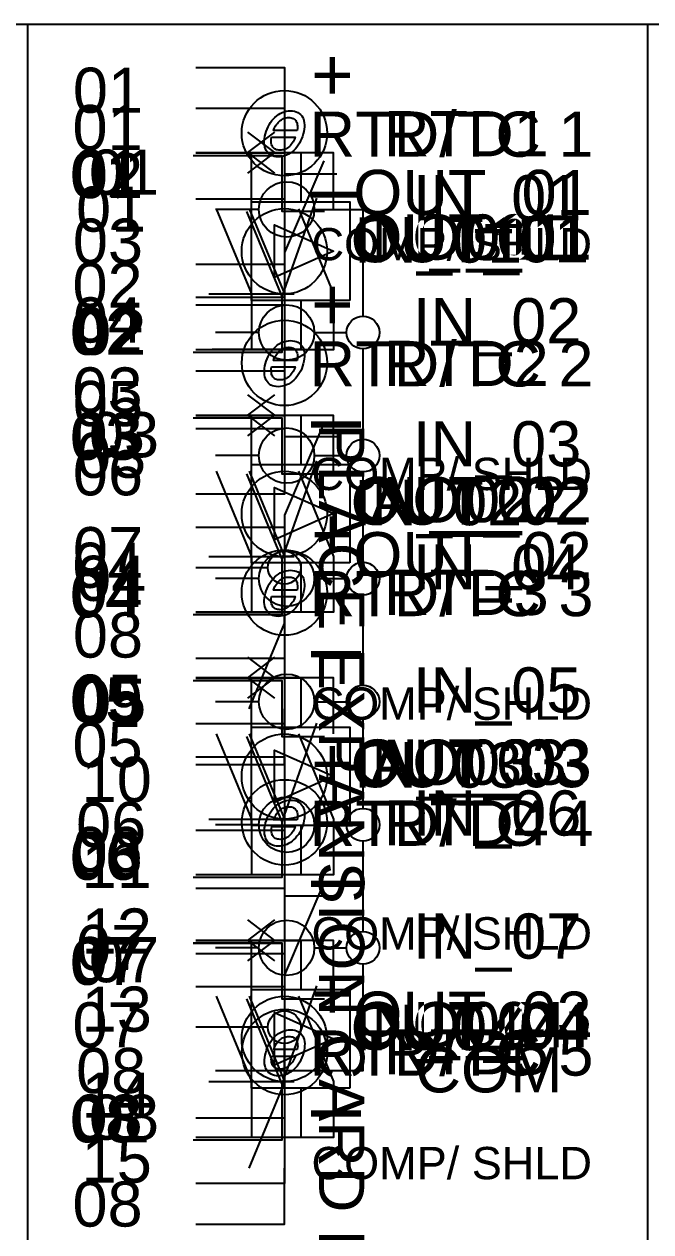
# Model space of a CAD drawing. Extents: x 1 to 23.7, y 0.2 to 17.
# Drawn here: x 18.125 to 19.08, y 13.38 to 15.22 of the extents above; entities that cross this region are included whole.
import ezdxf

# ---------------------------------------------------------------- set-up
doc = ezdxf.new("R2010")
doc.units = 0
doc.header["$MEASUREMENT"] = 0
for name, color, linetype in [('3_01__0-__EMPTY', 7, 'CONTINUOUS'), ('3_02__9X__RTD', 7, 'CONTINUOUS'), ('3_03__91__RTD_TC', 7, 'CONTINUOUS'), ('3_04__1-___4__DI__4__DO__S', 7, 'CONTINUOUS'), ('3_05__B-___4__DI__4__DO__F', 7, 'CONTINUOUS'), ('3_06__C-___4__DI__3__DO', 7, 'CONTINUOUS'), ('3_07__2X___8__DO__STD_FORM', 7, 'CONTINUOUS'), ('3_08__2A___8__DO__STD_FORM', 7, 'CONTINUOUS'), ('3_09__2B___8__DO__STD__6__', 7, 'CONTINUOUS'), ('3_10__2C___8__DO__STD__2__', 7, 'CONTINUOUS'), ('3_11__3-___8__DI', 7, 'CONTINUOUS'), ('3_12__D-___14__DI', 7, 'CONTINUOUS'), ('3_13__5-___8__AI', 7, 'CONTINUOUS'), ('3_14__6-___4__AI__4__AO', 7, 'CONTINUOUS'), ('6_00_____DWG', 7, 'CONTINUOUS')]:
    doc.layers.add(name, color=color, linetype=linetype)
doc.styles.add('ARIAL', font='arial.ttf')

msp = doc.modelspace()

# ---------------------------------------------------------------- linework, layer by layer
at = {"layer": '3_02__9X__RTD'}
for points in [[(18.3861, 15.1534), (18.5211, 15.1535), (18.5211, 15.1185)], [(18.5211, 14.9885), (18.5211, 14.8534), (18.3861, 14.8534)], [(18.3861, 14.9535), (18.5211, 14.9535)], [(18.3862, 14.8034), (18.5212, 14.8035), (18.5212, 14.7685)], [(18.5212, 14.6385), (18.5212, 14.5034), (18.3862, 14.5034)], [(18.3862, 14.6034), (18.5212, 14.6034)], [(18.3861, 14.4534), (18.5211, 14.4535), (18.5211, 14.4185)], [(18.5211, 14.2885), (18.5211, 14.1534), (18.3861, 14.1534)], [(18.3861, 14.2534), (18.5211, 14.2534)], [(18.3863, 14.1034), (18.5213, 14.1035), (18.5213, 14.0685)], [(18.5213, 13.9385), (18.5213, 13.8034), (18.3863, 13.8034)], [(18.3863, 13.9034), (18.5213, 13.9034)], [(18.3864, 13.7534), (18.5214, 13.7535), (18.5214, 13.7185)], [(18.5214, 13.5885), (18.5214, 13.4534), (18.3864, 13.4534)], [(18.3864, 13.5534), (18.5214, 13.5534)]]:
    msp.add_lwpolyline(points, dxfattribs=at)
for points in [[(18.5366, 15.0868, -0.143998), (18.5459, 15.0818, -0.134668), (18.5509, 15.0726, -0.092608), (18.5514, 15.0598, -0.064693), (18.5474, 15.045, -0.06933), (18.5401, 15.0322, -0.080584), (18.5301, 15.023, -0.095051), (18.5182, 15.018, -0.105205), (18.5056, 15.018, -0.144282), (18.4964, 15.023, -0.134327), (18.4914, 15.0322, -0.092374), (18.4908, 15.045, -0.064684), (18.4948, 15.0598, -0.069188), (18.5022, 15.0726, -0.080393), (18.5121, 15.0818, -0.095121), (18.524, 15.0868, -0.105176)], [(18.5404, 15.0574), (18.5045, 15.0574), (18.5056, 15.0605, -0.062591), (18.5104, 15.0684, -0.080511), (18.5165, 15.074, -0.095491), (18.5238, 15.0769, -0.097303), (18.5316, 15.0769, -0.142807), (18.5373, 15.074, -0.135554), (18.5404, 15.0684, -0.08583), (18.541, 15.0605)], [(18.5016, 15.0474), (18.5375, 15.0474), (18.5364, 15.0443, -0.062591), (18.5316, 15.0364, -0.080511), (18.5255, 15.0308, -0.095491), (18.5183, 15.0279, -0.097303), (18.5105, 15.0279, -0.142807), (18.5048, 15.0308, -0.135554), (18.5016, 15.0364, -0.08583), (18.5011, 15.0443)], [(18.5367, 14.7368, -0.143998), (18.5459, 14.7318, -0.134668), (18.551, 14.7225, -0.092608), (18.5515, 14.7098, -0.064693), (18.5475, 14.695, -0.06933), (18.5402, 14.6822, -0.080584), (18.5302, 14.673, -0.095051), (18.5182, 14.6679, -0.105205), (18.5056, 14.6679, -0.144282), (18.4964, 14.673, -0.134327), (18.4914, 14.6822, -0.092374), (18.4909, 14.695, -0.064684), (18.4949, 14.7098, -0.069188), (18.5022, 14.7225, -0.080393), (18.5122, 14.7318, -0.095121), (18.5241, 14.7368, -0.105176)], [(18.5405, 14.7074), (18.5046, 14.7074), (18.5057, 14.7105, -0.062591), (18.5105, 14.7184, -0.080511), (18.5166, 14.724, -0.095491), (18.5238, 14.7269, -0.097303), (18.5316, 14.7269, -0.142807), (18.5373, 14.724, -0.135554), (18.5405, 14.7184, -0.08583), (18.5411, 14.7105)], [(18.5017, 14.6974), (18.5376, 14.6974), (18.5365, 14.6943, -0.062591), (18.5317, 14.6864, -0.080511), (18.5256, 14.6808, -0.095491), (18.5184, 14.6779, -0.097303), (18.5105, 14.6779, -0.142807), (18.5048, 14.6808, -0.135554), (18.5017, 14.6864, -0.08583), (18.5011, 14.6943)], [(18.5366, 14.3868, -0.143998), (18.5459, 14.3818, -0.134668), (18.5509, 14.3725, -0.092608), (18.5514, 14.3598, -0.064693), (18.5474, 14.345, -0.06933), (18.5401, 14.3322, -0.080584), (18.5301, 14.323, -0.095051), (18.5182, 14.3179, -0.105205), (18.5056, 14.3179, -0.144282), (18.4964, 14.323, -0.134327), (18.4914, 14.3322, -0.092374), (18.4908, 14.345, -0.064684), (18.4948, 14.3598, -0.069188), (18.5022, 14.3725, -0.080393), (18.5121, 14.3818, -0.095121), (18.524, 14.3868, -0.105176)], [(18.5404, 14.3574), (18.5045, 14.3574), (18.5056, 14.3605, -0.062591), (18.5104, 14.3684, -0.080511), (18.5165, 14.374, -0.095491), (18.5238, 14.3769, -0.097303), (18.5316, 14.3769, -0.142807), (18.5373, 14.374, -0.135554), (18.5404, 14.3684, -0.08583), (18.541, 14.3605)], [(18.5016, 14.3474), (18.5375, 14.3474), (18.5364, 14.3443, -0.062591), (18.5316, 14.3364, -0.080511), (18.5255, 14.3308, -0.095491), (18.5183, 14.3279, -0.097303), (18.5105, 14.3279, -0.142807), (18.5048, 14.3308, -0.135554), (18.5016, 14.3364, -0.08583), (18.5011, 14.3443)], [(18.5368, 14.0368, -0.143998), (18.5461, 14.0318, -0.134668), (18.5511, 14.0225, -0.092608), (18.5516, 14.0098, -0.064693), (18.5477, 13.995, -0.06933), (18.5403, 13.9822, -0.080584), (18.5303, 13.973, -0.095051), (18.5184, 13.9679, -0.105205), (18.5058, 13.9679, -0.144282), (18.4966, 13.973, -0.134327), (18.4916, 13.9822, -0.092374), (18.491, 13.995, -0.064684), (18.495, 14.0098, -0.069188), (18.5024, 14.0225, -0.080393), (18.5123, 14.0318, -0.095121), (18.5242, 14.0368, -0.105176)], [(18.5406, 14.0074), (18.5047, 14.0074), (18.5058, 14.0105, -0.062591), (18.5106, 14.0184, -0.080511), (18.5167, 14.024, -0.095491), (18.524, 14.0269, -0.097303), (18.5318, 14.0269, -0.142807), (18.5375, 14.024, -0.135554), (18.5406, 14.0184, -0.08583), (18.5412, 14.0105)], [(18.5018, 13.9974), (18.5377, 13.9974), (18.5366, 13.9943, -0.062591), (18.5318, 13.9864, -0.080511), (18.5257, 13.9808, -0.095491), (18.5185, 13.9779, -0.097303), (18.5107, 13.9779, -0.142807), (18.505, 13.9808, -0.135554), (18.5018, 13.9864, -0.08583), (18.5013, 13.9943)], [(18.5369, 13.6868, -0.143998), (18.5461, 13.6818, -0.134668), (18.5512, 13.6725, -0.092608), (18.5517, 13.6598, -0.064693), (18.5477, 13.645, -0.06933), (18.5404, 13.6322, -0.080584), (18.5304, 13.623, -0.095051), (18.5184, 13.6179, -0.105205), (18.5058, 13.6179, -0.144282), (18.4966, 13.623, -0.134327), (18.4916, 13.6322, -0.092374), (18.4911, 13.645, -0.064684), (18.4951, 13.6598, -0.069188), (18.5024, 13.6725, -0.080393), (18.5124, 13.6818, -0.095121), (18.5243, 13.6868, -0.105176)], [(18.5407, 13.6574), (18.5048, 13.6574), (18.5059, 13.6605, -0.062591), (18.5107, 13.6684, -0.080511), (18.5168, 13.674, -0.095491), (18.524, 13.6769, -0.097303), (18.5318, 13.6769, -0.142807), (18.5375, 13.674, -0.135554), (18.5407, 13.6684, -0.08583), (18.5413, 13.6605)], [(18.5019, 13.6474), (18.5378, 13.6474), (18.5367, 13.6443, -0.062591), (18.5319, 13.6364, -0.080511), (18.5258, 13.6308, -0.095491), (18.5186, 13.6279, -0.097303), (18.5107, 13.6279, -0.142807), (18.505, 13.6308, -0.135554), (18.5019, 13.6364, -0.08583), (18.5013, 13.6443)]]:
    msp.add_lwpolyline(points, format="xyb", close=True, dxfattribs=at)
for centre in [(18.5211, 15.0535), (18.5212, 14.7035), (18.5211, 14.3535), (18.5213, 14.0035), (18.5214, 13.6535)]:
    msp.add_circle(centre, 0.065, dxfattribs=at)
at = {"layer": '3_03__91__RTD_TC'}
for points in [[(18.3861, 15.1534), (18.5211, 15.1535), (18.5211, 14.8534), (18.3861, 14.8534)], [(18.3861, 14.9534), (18.5211, 14.9534)], [(18.3861, 14.8034), (18.5211, 14.8034), (18.5211, 14.5034), (18.3861, 14.5034)], [(18.3861, 14.6034), (18.5211, 14.6034)], [(18.3861, 14.4534), (18.5211, 14.4534), (18.5211, 14.1534), (18.3861, 14.1534)], [(18.3861, 14.2534), (18.5211, 14.2534)], [(18.3861, 14.1034), (18.5211, 14.1034), (18.5211, 13.8034), (18.3861, 13.8034)], [(18.3861, 13.9034), (18.5211, 13.9034)], [(18.3861, 13.7534), (18.5211, 13.7534), (18.5211, 13.4534), (18.3861, 13.4534)], [(18.3861, 13.5534), (18.5211, 13.5534)]]:
    msp.add_lwpolyline(points, dxfattribs=at)
at = {"layer": '3_04__1-___4__DI__4__DO__S'}
for points in [[(18.3861, 15.0236), (18.5211, 15.0236), (18.5211, 14.9385)], [(18.4674, 14.9384), (18.5211, 14.8085), (18.5211, 14.7235), (18.3861, 14.7235)], [(18.3861, 14.6236), (18.5211, 14.6236), (18.5211, 14.5385)], [(18.4674, 14.5384), (18.5211, 14.4085), (18.5211, 14.3235), (18.3861, 14.3235)], [(18.3861, 14.2236), (18.5211, 14.2236), (18.5211, 14.1385)], [(18.4674, 14.1385), (18.5211, 14.0085), (18.5211, 13.9235), (18.3861, 13.9235)], [(18.3861, 13.8236), (18.5211, 13.8236), (18.5211, 13.7385)], [(18.4674, 13.7385), (18.5211, 13.6085), (18.5211, 13.5235), (18.3861, 13.5235)]]:
    msp.add_lwpolyline(points, dxfattribs=at)
at = {"layer": '3_05__B-___4__DI__4__DO__F'}
for points in [[(18.5961, 14.9385), (18.5961, 15.0236), (18.3861, 15.0236)], [(18.4711, 14.9385), (18.4711, 15.0236)], [(18.4174, 14.9384), (18.4711, 14.8085), (18.4711, 14.7235), (18.3861, 14.7235)], [(18.5424, 14.9384), (18.5961, 14.8085), (18.5961, 14.7235), (18.4711, 14.7235)], [(18.4061, 14.8085), (18.5361, 14.8085)], [(18.5961, 14.5385), (18.5961, 14.6236), (18.3861, 14.6236)], [(18.4711, 14.5385), (18.4711, 14.6236)], [(18.4174, 14.5385), (18.4711, 14.4085), (18.4711, 14.3235), (18.3861, 14.3235)], [(18.5424, 14.5385), (18.5961, 14.4085), (18.5961, 14.3235), (18.4711, 14.3235)], [(18.4061, 14.4085), (18.5361, 14.4085)], [(18.5961, 14.1385), (18.5961, 14.2236), (18.3861, 14.2236)], [(18.4711, 14.1385), (18.4711, 14.2236)], [(18.4174, 14.1385), (18.4711, 14.0085), (18.4711, 13.9235), (18.3861, 13.9235)], [(18.5424, 14.1385), (18.5961, 14.0085), (18.5961, 13.9235), (18.4711, 13.9235)], [(18.4061, 14.0085), (18.5361, 14.0085)], [(18.5961, 13.7385), (18.5961, 13.8236), (18.3861, 13.8236)], [(18.4711, 13.7385), (18.4711, 13.8236)], [(18.4174, 13.7385), (18.4711, 13.6085), (18.4711, 13.5235), (18.3861, 13.5235)], [(18.5424, 13.7385), (18.5961, 13.6085), (18.5961, 13.5235), (18.4711, 13.5235)], [(18.4061, 13.6086), (18.5361, 13.6086)]]:
    msp.add_lwpolyline(points, dxfattribs=at)
at = {"layer": '3_06__C-___4__DI__3__DO'}
for points in [[(18.3861, 15.0916), (18.5212, 15.0916), (18.5212, 15.0916), (18.5211, 14.9915), (18.6011, 14.9915)], [(18.5811, 15.0115), (18.5211, 14.8715), (18.5211, 14.7915), (18.3861, 14.7915)], [(18.3861, 14.6916), (18.5212, 14.6916), (18.5212, 14.5915), (18.5211, 14.5915), (18.6011, 14.5915)], [(18.5811, 14.6115), (18.5211, 14.4715), (18.5211, 14.4165)], [(18.4962, 14.3915), (18.3861, 14.3915)], [(18.4675, 14.1765), (18.5211, 14.3065), (18.5211, 14.3665)], [(18.3862, 14.0914), (18.5211, 14.0914), (18.5211, 14.1765)], [(18.3861, 13.9915), (18.5212, 13.9915), (18.5212, 13.8914), (18.5211, 13.8915), (18.6011, 13.8915)], [(18.5811, 13.9114), (18.5211, 13.7714), (18.5211, 13.7164)], [(18.4962, 13.6914), (18.3861, 13.6914)], [(18.4675, 13.4764), (18.5211, 13.6064), (18.5211, 13.6664)], [(18.3861, 13.3913), (18.5211, 13.3913), (18.5211, 13.4764)]]:
    msp.add_lwpolyline(points, dxfattribs=at)
for centre in [(18.5211, 14.3915), (18.5211, 13.6914)]:
    msp.add_circle(centre, 0.025, dxfattribs=at)
at = {"layer": '3_07__2X___8__DO__STD_FORM'}
for points in [[(18.3823, 15.0196), (18.5172, 15.0196), (18.5172, 14.9345)], [(18.4635, 14.9344), (18.5172, 14.8045), (18.5172, 14.7195), (18.3823, 14.7195)], [(18.3823, 14.6196), (18.5172, 14.6196), (18.5172, 14.5345)], [(18.4635, 14.5345), (18.5172, 14.4045), (18.5172, 14.3195), (18.3823, 14.3195)], [(18.3823, 14.2196), (18.5172, 14.2196), (18.5172, 14.1345)], [(18.4635, 14.1345), (18.5172, 14.0045), (18.5172, 13.9195), (18.3823, 13.9195)], [(18.3823, 13.8197), (18.5172, 13.8197), (18.5172, 13.7346)], [(18.4635, 13.7345), (18.5172, 13.6045), (18.5172, 13.5195), (18.3823, 13.5195)]]:
    msp.add_lwpolyline(points, dxfattribs=at)
at = {"layer": '3_08__2A___8__DO__STD_FORM'}
for points in [[(18.3823, 15.0196), (18.5173, 15.0196), (18.5173, 15.0196), (18.5173, 14.9345), (18.5822, 14.9345)], [(18.5698, 14.9545), (18.5172, 14.8045), (18.5173, 14.7195), (18.3823, 14.7195)], [(18.3823, 14.6196), (18.5173, 14.6196), (18.5173, 14.6196), (18.5173, 14.5345), (18.5822, 14.5345)], [(18.5698, 14.5545), (18.5172, 14.4045), (18.5173, 14.3195), (18.3823, 14.3195)], [(18.3823, 14.2196), (18.5173, 14.2196), (18.5173, 14.2196), (18.5173, 14.1345), (18.5822, 14.1345)], [(18.5698, 14.1545), (18.5172, 14.0045), (18.5173, 13.9195), (18.3823, 13.9195)], [(18.3823, 13.8197), (18.5173, 13.8197), (18.5173, 13.8197), (18.5173, 13.7345), (18.5822, 13.7345)], [(18.5698, 13.7545), (18.5172, 13.6045), (18.5173, 13.5195), (18.3823, 13.5195)]]:
    msp.add_lwpolyline(points, dxfattribs=at)
at = {"layer": '3_09__2B___8__DO__STD__6__'}
for points in [[(18.3823, 15.0196), (18.5172, 15.0196), (18.5172, 14.9345)], [(18.4635, 14.9344), (18.5172, 14.8045), (18.5172, 14.7195), (18.3823, 14.7195)], [(18.3823, 14.6196), (18.5172, 14.6196), (18.5172, 14.5345)], [(18.4635, 14.5345), (18.5172, 14.4045), (18.5172, 14.3195), (18.3823, 14.3195)], [(18.3823, 14.2196), (18.5172, 14.2196), (18.5172, 14.1345)], [(18.4635, 14.1345), (18.5172, 14.0045), (18.5172, 13.9195), (18.3823, 13.9195)], [(18.3823, 13.8197), (18.5172, 13.8197), (18.5172, 13.7346)], [(18.4635, 13.7345), (18.5172, 13.6045), (18.5172, 13.5195), (18.3823, 13.5195)]]:
    msp.add_lwpolyline(points, dxfattribs=at)
at = {"layer": '3_10__2C___8__DO__STD__2__'}
for points in [[(18.3823, 15.0196), (18.5172, 15.0196), (18.5172, 14.9345)], [(18.4635, 14.9344), (18.5172, 14.8045), (18.5172, 14.7195), (18.3823, 14.7195)], [(18.3823, 14.6196), (18.5172, 14.6196), (18.5172, 14.5345)], [(18.4635, 14.5345), (18.5172, 14.4045), (18.5172, 14.3195), (18.3823, 14.3195)], [(18.3823, 14.2196), (18.5173, 14.2196), (18.5173, 14.2196), (18.5173, 14.1345), (18.5822, 14.1345)], [(18.5698, 14.1545), (18.5172, 14.0045), (18.5173, 13.9195), (18.3823, 13.9195)], [(18.3823, 13.8196), (18.5173, 13.8196), (18.5173, 13.8196), (18.5173, 13.7345), (18.5822, 13.7345)], [(18.5698, 13.7545), (18.5172, 13.6045), (18.5173, 13.5195), (18.3823, 13.5195)]]:
    msp.add_lwpolyline(points, dxfattribs=at)
at = {"layer": '3_11__3-___8__DI'}
for points in [[(18.3861, 15.0235), (18.5211, 15.0235), (18.5211, 14.9385)], [(18.5211, 14.8085), (18.5211, 14.7235), (18.3861, 14.7235)], [(18.3861, 14.6234), (18.5211, 14.6234), (18.5211, 14.5384)], [(18.5211, 14.4084), (18.5211, 14.3234), (18.3861, 14.3234)], [(18.3861, 14.2233), (18.5211, 14.2233), (18.5211, 14.1384)], [(18.5211, 14.0083), (18.5211, 13.9233), (18.3861, 13.9233)], [(18.3861, 13.8235), (18.5211, 13.8235), (18.5211, 13.7385)], [(18.5211, 13.6085), (18.5211, 13.5235), (18.3861, 13.5235)]]:
    msp.add_lwpolyline(points, dxfattribs=at)
for centre in [(18.5211, 14.8735), (18.5211, 14.4734), (18.5211, 14.0733), (18.5211, 13.6735)]:
    msp.add_circle(centre, 0.065, dxfattribs=at)
at = {"layer": '3_12__D-___14__DI'}
for points in [[(18.4823, 14.9373), (18.4159, 14.9373)], [(18.5668, 14.9373), (18.6409, 14.9373), (18.6409, 14.7748)], [(18.4823, 14.7498), (18.4159, 14.7498)], [(18.5668, 14.7498), (18.6159, 14.7498)], [(18.6409, 14.7248), (18.6409, 14.5873)], [(18.4823, 14.5623), (18.4159, 14.5623)], [(18.5668, 14.5623), (18.6159, 14.5623)], [(18.6409, 14.5373), (18.6409, 14.3998)], [(18.4823, 14.3748), (18.4159, 14.3748)], [(18.5668, 14.3748), (18.6159, 14.3748)], [(18.6409, 14.3498), (18.6409, 14.2123)], [(18.4823, 14.1873), (18.4159, 14.1873)], [(18.5668, 14.1873), (18.6159, 14.1873)], [(18.6409, 14.1623), (18.6409, 14.0248)], [(18.4823, 13.9998), (18.4159, 13.9998)], [(18.5668, 13.9998), (18.6159, 13.9998)], [(18.6409, 13.9748), (18.6409, 13.8373)], [(18.4823, 13.8123), (18.4159, 13.8123)], [(18.5668, 13.8123), (18.6159, 13.8123)], [(18.6409, 13.7873), (18.6409, 13.6248), (18.4159, 13.6248)]]:
    msp.add_lwpolyline(points, dxfattribs=at)
for centre, radius in [((18.5245, 14.9373), 0.0422), ((18.5245, 14.7498), 0.0422), ((18.6409, 14.7498), 0.025), ((18.5245, 14.5623), 0.0422), ((18.6409, 14.5623), 0.025), ((18.5245, 14.3748), 0.0422), ((18.6409, 14.3748), 0.025), ((18.5245, 14.1873), 0.0422), ((18.6409, 14.1873), 0.025), ((18.5245, 13.9998), 0.0422), ((18.6409, 13.9998), 0.025), ((18.5245, 13.8123), 0.0422), ((18.6409, 13.8123), 0.025)]:
    msp.add_circle(centre, radius, dxfattribs=at)
at = {"layer": '3_13__5-___8__AI'}
for points in [[(18.4649, 15.0551), (18.5061, 15.0239), (18.4649, 14.9927)], [(18.4111, 15.0239), (18.5461, 15.0239), (18.5461, 14.9488)], [(18.6211, 14.7988), (18.4711, 14.7988), (18.4711, 14.9488), (18.6211, 14.9488), (18.6211, 14.7988)], [(18.5061, 14.8338), (18.5061, 14.9138), (18.5961, 14.8738), (18.5061, 14.8338)], [(18.5461, 14.7988), (18.5461, 14.7237), (18.4111, 14.7237)], [(18.4649, 14.655), (18.5061, 14.6238), (18.4649, 14.5926)], [(18.4111, 14.6238), (18.5461, 14.6238), (18.5461, 14.5488)], [(18.6211, 14.3988), (18.4711, 14.3988), (18.4711, 14.5487), (18.6211, 14.5487), (18.6211, 14.3988)], [(18.5061, 14.4338), (18.5061, 14.5138), (18.5961, 14.4738), (18.5061, 14.4338)], [(18.5461, 14.3987), (18.5461, 14.3236), (18.4111, 14.3236)], [(18.4649, 14.255), (18.5061, 14.2237), (18.4649, 14.1925)], [(18.4111, 14.2238), (18.5461, 14.2238), (18.5461, 14.1487)], [(18.6211, 13.9987), (18.4711, 13.9987), (18.4711, 14.1487), (18.6211, 14.1487), (18.6211, 13.9987)], [(18.5061, 14.0337), (18.5061, 14.1137), (18.5961, 14.0737), (18.5061, 14.0337)], [(18.5461, 13.9987), (18.5461, 13.9236), (18.4111, 13.9236)], [(18.4649, 13.8549), (18.5061, 13.8237), (18.4649, 13.7925)], [(18.4111, 13.8237), (18.5461, 13.8237), (18.5461, 13.7486)], [(18.6211, 13.5986), (18.4711, 13.5986), (18.4711, 13.7486), (18.6211, 13.7486), (18.6211, 13.5986)], [(18.5061, 13.6337), (18.5061, 13.7137), (18.5961, 13.6736), (18.5061, 13.6337)], [(18.5461, 13.5986), (18.5461, 13.5235), (18.4111, 13.5235)]]:
    msp.add_lwpolyline(points, dxfattribs=at)
at = {"layer": '3_14__6-___4__AI__4__AO'}
for points in [[(18.5061, 15.0551), (18.4649, 15.0239), (18.5061, 14.9927)], [(18.4111, 15.0239), (18.5461, 15.0239), (18.5461, 14.9488)], [(18.6211, 14.7988), (18.4711, 14.7988), (18.4711, 14.9488), (18.6211, 14.9488), (18.6211, 14.7988)], [(18.5061, 14.8338), (18.5061, 14.9138), (18.5961, 14.8738), (18.5061, 14.8338)], [(18.5461, 14.7988), (18.5461, 14.7237), (18.4111, 14.7237)], [(18.5061, 14.655), (18.4649, 14.6238), (18.5061, 14.5926)], [(18.4111, 14.6238), (18.5461, 14.6238), (18.5461, 14.5488)], [(18.6211, 14.3988), (18.4711, 14.3988), (18.4711, 14.5487), (18.6211, 14.5487), (18.6211, 14.3988)], [(18.5061, 14.4338), (18.5061, 14.5138), (18.5961, 14.4738), (18.5061, 14.4338)], [(18.5461, 14.3987), (18.5461, 14.3236), (18.4111, 14.3236)], [(18.5061, 14.255), (18.4649, 14.2237), (18.5061, 14.1925)], [(18.4111, 14.2238), (18.5461, 14.2238), (18.5461, 14.1487)], [(18.6211, 13.9987), (18.4711, 13.9987), (18.4711, 14.1487), (18.6211, 14.1487), (18.6211, 13.9987)], [(18.5061, 14.0337), (18.5061, 14.1137), (18.5961, 14.0737), (18.5061, 14.0337)], [(18.5461, 13.9987), (18.5461, 13.9236), (18.4111, 13.9236)], [(18.5061, 13.8549), (18.4649, 13.8237), (18.5061, 13.7925)], [(18.4111, 13.8237), (18.5461, 13.8237), (18.5461, 13.7486)], [(18.6211, 13.5986), (18.4711, 13.5986), (18.4711, 13.7486), (18.6211, 13.7486), (18.6211, 13.5986)], [(18.5061, 13.6337), (18.5061, 13.7137), (18.5961, 13.6736), (18.5061, 13.6337)], [(18.5461, 13.5986), (18.5461, 13.5235), (18.4111, 13.5235)]]:
    msp.add_lwpolyline(points, dxfattribs=at)
at = {"layer": '6_00_____DWG'}
msp.add_lwpolyline([(22.3579, 15.1396), (22.3579, 11.4297, -0.414213), (22.2779, 11.3497), (16.1129, 11.3497, -0.414212), (16.0329, 11.4297), (16.0329, 15.1396, -0.414211), (16.1129, 15.2196), (22.2779, 15.2196, -0.414219)], format="xyb", close=True, dxfattribs=at)
for points in [[(18.1295, 15.2196), (18.1295, 11.3497)], [(19.0746, 15.2196), (19.0746, 11.3497)]]:
    msp.add_lwpolyline(points, dxfattribs=at)

# ---------------------------------------------------------------- texts
at = {"layer": '3_01__0-__EMPTY', "style": 'ARIAL'}
msp.add_text('PLACE EXPANSION CARD LABEL HERE', height=0.068833, rotation=270, dxfattribs=at).set_placement((18.574, 14.6114))
at = {"layer": '3_02__9X__RTD', "style": 'ARIAL'}
for s, height, p in [('+', 0.0787, (18.5621, 15.1037)), ('01', 0.06883, (18.1988, 15.0845)), ('RTD1', 0.06883, (18.6729, 15.0183)), ('02', 0.06883, (18.1988, 14.9546)), ('–', 0.0978, (18.562, 14.9237)), ('03', 0.06883, (18.1988, 14.8546)), ('COMP/ SHLD', 0.04917, (18.5625, 14.8598)), ('+', 0.0787, (18.5621, 14.7537)), ('04', 0.06883, (18.1988, 14.7345)), ('RTD2', 0.06883, (18.6729, 14.6683)), ('05', 0.06883, (18.1988, 14.6072)), ('–', 0.0978, (18.562, 14.5737)), ('06', 0.06883, (18.1988, 14.5017)), ('COMP/ SHLD', 0.04917, (18.5625, 14.5098)), ('+', 0.0787, (18.5621, 14.4037)), ('07', 0.06883, (18.1988, 14.3845)), ('RTD3', 0.06883, (18.6729, 14.3194)), ('08', 0.06883, (18.1988, 14.2545)), ('–', 0.0978, (18.562, 14.2237)), ('09', 0.06883, (18.1988, 14.1546)), ('COMP/ SHLD', 0.04917, (18.5625, 14.1598)), ('+', 0.0787, (18.5621, 14.0537)), ('10', 0.06883, (18.2122, 14.0345)), ('RTD4', 0.06883, (18.6729, 13.9683)), ('11', 0.06883, (18.2122, 13.9034)), ('–', 0.0978, (18.562, 13.8737)), ('12', 0.06883, (18.2122, 13.8035)), ('COMP/ SHLD', 0.04917, (18.5625, 13.8098)), ('+', 0.0787, (18.5621, 13.7037)), ('13', 0.06883, (18.2122, 13.6845)), ('RTD5', 0.06883, (18.6729, 13.6194)), ('14', 0.06883, (18.2122, 13.5534)), ('–', 0.0978, (18.562, 13.5237)), ('15', 0.06883, (18.2122, 13.4546)), ('COMP/ SHLD', 0.04917, (18.5625, 13.4598))]:
    msp.add_text(s, height=height, dxfattribs=at).set_placement(p)
at = {"layer": '3_03__91__RTD_TC', "style": 'ARIAL'}
for s, height, p in [('+', 0.0787, (18.5621, 15.1037)), ('01', 0.06883, (18.1988, 15.0845)), ('RTD/TC 1', 0.06883, (18.5595, 15.0176)), ('02', 0.06883, (18.1988, 14.9545)), ('–', 0.0978, (18.5619, 14.9237)), ('03', 0.06883, (18.1988, 14.8545)), ('COMP/ SHLD', 0.04917, (18.5624, 14.8597)), ('+', 0.0787, (18.5621, 14.7537)), ('04', 0.06883, (18.1988, 14.7345)), ('RTD/TC 2', 0.06883, (18.5595, 14.6676)), ('05', 0.06883, (18.1988, 14.6072)), ('–', 0.0978, (18.5619, 14.5737)), ('06', 0.06883, (18.1988, 14.5017)), ('COMP/ SHLD', 0.04917, (18.5624, 14.5097)), ('+', 0.0787, (18.5621, 14.4037)), ('07', 0.06883, (18.1988, 14.3845)), ('RTD/TC 3', 0.06883, (18.5595, 14.3176)), ('08', 0.06883, (18.1988, 14.2545)), ('–', 0.0978, (18.5619, 14.2237)), ('09', 0.06883, (18.1988, 14.1545)), ('COMP/ SHLD', 0.04917, (18.5624, 14.1597)), ('+', 0.0787, (18.5621, 14.0537)), ('10', 0.06883, (18.2122, 14.0345)), ('RTD/TC 4', 0.06883, (18.5595, 13.9676)), ('11', 0.06883, (18.2122, 13.9034)), ('–', 0.0978, (18.5619, 13.8737)), ('12', 0.06883, (18.2122, 13.8034)), ('COMP/ SHLD', 0.04917, (18.5624, 13.8097)), ('+', 0.0787, (18.5621, 13.7037)), ('13', 0.06883, (18.2122, 13.6845)), ('RTD/TC 5', 0.06883, (18.5595, 13.6176)), ('14', 0.06883, (18.2122, 13.5534)), ('–', 0.0978, (18.5619, 13.5237)), ('15', 0.06883, (18.2122, 13.4545)), ('COMP/ SHLD', 0.04917, (18.5624, 13.4597))]:
    msp.add_text(s, height=height, dxfattribs=at).set_placement(p)
at = {"layer": '3_04__1-___4__DI__4__DO__S', "style": 'ARIAL'}
for s, p in [('01', (18.1982, 14.9597)), ('OUT_01', (18.6261, 14.8608)), ('02', (18.1982, 14.7197)), ('03', (18.1982, 14.5598)), ('OUT_02', (18.6261, 14.4608)), ('04', (18.1982, 14.3198)), ('05', (18.1982, 14.1598)), ('OUT_03', (18.6261, 14.0609)), ('06', (18.1982, 13.9199)), ('07', (18.1982, 13.7599)), ('OUT_04', (18.6261, 13.6609)), ('08', (18.1982, 13.5199))]:
    msp.add_text(s, height=0.06883, dxfattribs=at).set_placement(p)
at = {"layer": '3_05__B-___4__DI__4__DO__F', "style": 'ARIAL'}
for s, p in [('01', (18.1943, 14.9557)), ('OUT_01', (18.6222, 14.8568)), ('02', (18.1943, 14.7158)), ('03', (18.1943, 14.5558)), ('OUT_02', (18.6222, 14.4569)), ('04', (18.1943, 14.3158)), ('05', (18.1943, 14.1558)), ('OUT_03', (18.6222, 14.0569)), ('06', (18.1943, 13.9159)), ('07', (18.1943, 13.7559)), ('OUT_04', (18.6222, 13.6569)), ('08', (18.1943, 13.5159))]:
    msp.add_text(s, height=0.06883, dxfattribs=at).set_placement(p)
at = {"layer": '3_06__C-___4__DI__3__DO', "style": 'ARIAL'}
for s, p in [('01', (18.1982, 15.0277)), ('OUT_01', (18.6261, 14.9288)), ('02', (18.1982, 14.7877)), ('03', (18.1982, 14.6278)), ('OUT_02', (18.6261, 14.3769)), ('04', (18.1982, 14.3607)), ('05', (18.1982, 14.0876)), ('06', (18.1982, 13.9277)), ('OUT_03', (18.6261, 13.6768)), ('07', (18.1982, 13.6606)), ('08', (18.1982, 13.3876))]:
    msp.add_text(s, height=0.06883, dxfattribs=at).set_placement(p)
at = {"layer": '3_07__2X___8__DO__STD_FORM', "style": 'ARIAL'}
for s, p in [('01', (18.1943, 14.9557)), ('OUT_01', (18.6222, 14.8568)), ('02', (18.1943, 14.7158)), ('03', (18.1943, 14.5558)), ('OUT_02', (18.6222, 14.4569)), ('04', (18.1943, 14.3158)), ('05', (18.1943, 14.1558)), ('OUT_03', (18.6222, 14.0569)), ('06', (18.1943, 13.9159)), ('07', (18.1943, 13.7559)), ('OUT_04', (18.6222, 13.6569)), ('08', (18.1943, 13.5159))]:
    msp.add_text(s, height=0.06883, dxfattribs=at).set_placement(p)
at = {"layer": '3_08__2A___8__DO__STD_FORM', "style": 'ARIAL'}
for s, p in [('01', (18.1943, 14.9557)), ('OUT_01', (18.6222, 14.8568)), ('02', (18.1943, 14.7158)), ('03', (18.1943, 14.5558)), ('OUT_02', (18.6222, 14.4569)), ('04', (18.1943, 14.3158)), ('05', (18.1943, 14.1558)), ('OUT_03', (18.6222, 14.0569)), ('06', (18.1943, 13.9159)), ('07', (18.1943, 13.7559)), ('OUT_04', (18.6222, 13.6569)), ('08', (18.1943, 13.5159))]:
    msp.add_text(s, height=0.06883, dxfattribs=at).set_placement(p)
at = {"layer": '3_09__2B___8__DO__STD__6__', "style": 'ARIAL'}
for s, p in [('01', (18.1943, 14.9557)), ('OUT_01', (18.6222, 14.8568)), ('02', (18.1943, 14.7158)), ('03', (18.1943, 14.5558)), ('OUT_02', (18.6222, 14.4569)), ('04', (18.1943, 14.3158)), ('05', (18.1943, 14.1558)), ('OUT_03', (18.6222, 14.0569)), ('06', (18.1943, 13.9159)), ('07', (18.1943, 13.7559)), ('OUT_04', (18.6222, 13.6569)), ('08', (18.1943, 13.5159))]:
    msp.add_text(s, height=0.06883, dxfattribs=at).set_placement(p)
at = {"layer": '3_10__2C___8__DO__STD__2__', "style": 'ARIAL'}
for s, p in [('01', (18.1943, 14.9557)), ('OUT_01', (18.6222, 14.8568)), ('02', (18.1943, 14.7158)), ('03', (18.1943, 14.5558)), ('OUT_02', (18.6222, 14.4569)), ('04', (18.1943, 14.3158)), ('05', (18.1943, 14.1558)), ('OUT_03', (18.6222, 14.0569)), ('06', (18.1943, 13.9159)), ('07', (18.1943, 13.7559)), ('OUT_04', (18.6222, 13.6569)), ('08', (18.1943, 13.5159))]:
    msp.add_text(s, height=0.06883, dxfattribs=at).set_placement(p)
at = {"layer": '3_11__3-___8__DI', "style": 'ARIAL'}
for s, p in [('01', (18.1982, 14.9597)), ('IN_01', (18.627, 14.8563)), ('02', (18.1982, 14.7197)), ('03', (18.1982, 14.5598)), ('IN_02', (18.627, 14.4562)), ('04', (18.1982, 14.3198)), ('05', (18.1982, 14.1598)), ('IN_03', (18.627, 14.0563)), ('06', (18.1982, 13.9199)), ('07', (18.1982, 13.7599)), ('IN_04', (18.627, 13.6563)), ('08', (18.1982, 13.5199))]:
    msp.add_text(s, height=0.06883, dxfattribs=at).set_placement(p)
at = {"layer": '3_12__D-___14__DI', "style": 'ARIAL'}
for s, p in [('IN_01', (18.7171, 14.9208)), ('01', (18.2036, 14.9034)), ('IN_02', (18.7171, 14.7333)), ('02', (18.2036, 14.7159)), ('IN_03', (18.7171, 14.5458)), ('03', (18.2036, 14.5284)), ('IN_04', (18.7171, 14.3583)), ('04', (18.2036, 14.3409)), ('IN_05', (18.7171, 14.1708)), ('05', (18.2036, 14.1534)), ('IN_06', (18.7171, 13.9833)), ('06', (18.2036, 13.9659)), ('IN_07', (18.7171, 13.7958)), ('07', (18.2036, 13.7784)), ('08', (18.2036, 13.5909)), ('COM', (18.7207, 13.592))]:
    msp.add_text(s, height=0.06883, dxfattribs=at).set_placement(p)
at = {"layer": '3_13__5-___8__AI', "style": 'ARIAL'}
for s, p in [('01', (18.2232, 14.9597)), ('AI_01', (18.652, 14.8608)), ('02', (18.2232, 14.7197)), ('03', (18.2232, 14.5597)), ('AI_02', (18.652, 14.4608)), ('04', (18.2232, 14.3197)), ('05', (18.2232, 14.1598)), ('AI_03', (18.652, 14.0608)), ('06', (18.2232, 13.9199)), ('07', (18.2232, 13.7599)), ('AI_04', (18.652, 13.6609)), ('08', (18.2232, 13.5199))]:
    msp.add_text(s, height=0.06883, dxfattribs=at).set_placement(p)
at = {"layer": '3_14__6-___4__AI__4__AO', "style": 'ARIAL'}
for s, p in [('01', (18.2232, 14.9597)), ('AO_01', (18.652, 14.8608)), ('02', (18.2232, 14.7197)), ('03', (18.2232, 14.5597)), ('AO_02', (18.652, 14.4608)), ('04', (18.2232, 14.3197)), ('05', (18.2232, 14.1598)), ('AO_03', (18.652, 14.0608)), ('06', (18.2232, 13.9199)), ('07', (18.2232, 13.7599)), ('AO_04', (18.652, 13.6609)), ('08', (18.2232, 13.5199))]:
    msp.add_text(s, height=0.06883, dxfattribs=at).set_placement(p)

doc.saveas('drawing.dxf')
